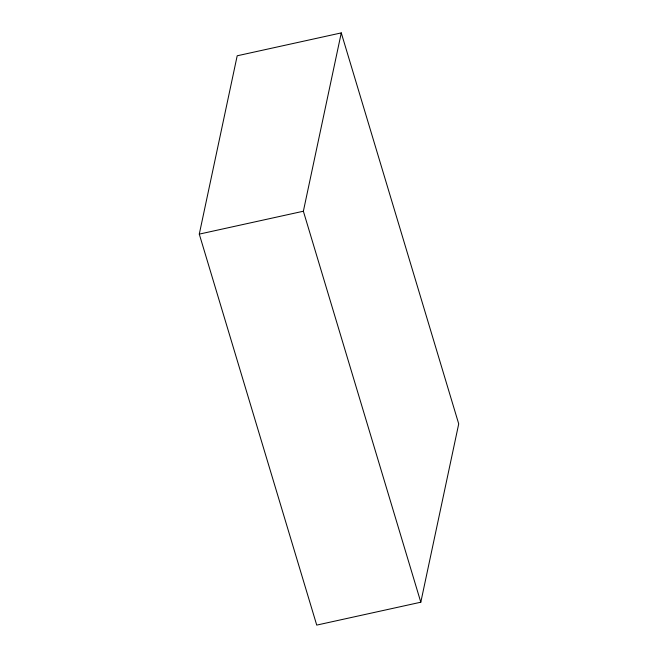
<?xml version="1.0" encoding="UTF-8"?>
<svg xmlns="http://www.w3.org/2000/svg" width="658" height="658" viewBox="0 0 658 658"><rect width="100%" height="100%" fill="white"/><g stroke="black" fill="none" stroke-linecap="round" stroke-linejoin="round"><path stroke-width="0.99" d="M199.284 234.116L237.193 55.79L341.272 32.9L458.716 423.884L420.807 602.21L316.728 625.1L199.284 234.116L303.371 211.226L341.272 32.9M303.371 211.226L420.807 602.21"/></g></svg>
